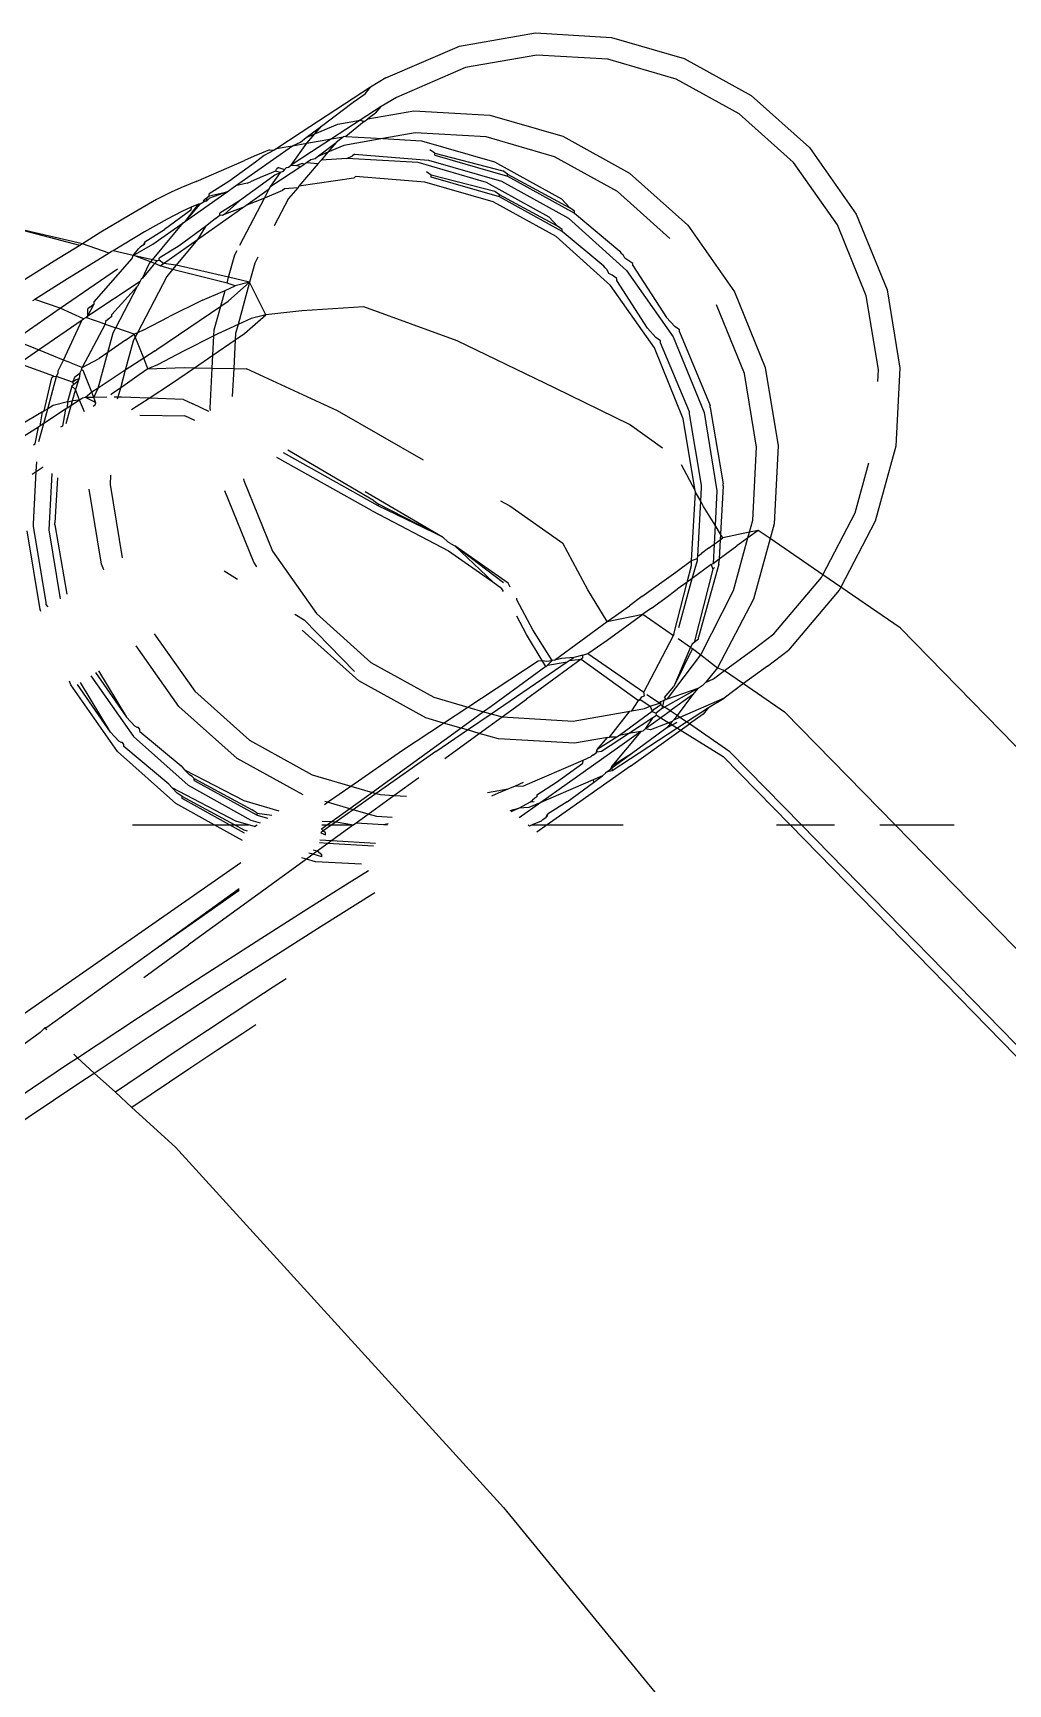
# Model space of a CAD drawing. Header units: millimetres. Extents: x -41292 to 298682, y -22072 to 33155.
# Drawn here: x 30768.71 to 30788.24, y 5993.65 to 6026.72 of the extents above; entities that cross this region are included whole.
import ezdxf

# ---------------------------------------------------------------- set-up
doc = ezdxf.new("R2010")
doc.units = ezdxf.units.MM

# ---------------------------------------------------------------- blocks, each defined once
blk = doc.blocks.new('AHSISHEUD')
for p, q in [((31404.626, 23674.536), (31406.15, 23674.803)), ((31406.15, 23674.803), (31407.67, 23674.716)), ((31407.67, 23674.716), (31409.128, 23674.294)), ((31403.154, 23673.902), (31404.626, 23674.536)), ((31406.174, 23674.358), (31404.745, 23674.109)), ((31407.599, 23674.277), (31406.174, 23674.358)), ((31408.966, 23673.881), (31407.599, 23674.277)), ((31409.128, 23674.294), (31410.469, 23673.553)), ((31403.154, 23673.902), (31402.844, 23673.719)), ((31404.745, 23674.109), (31403.366, 23673.514)), ((31410.224, 23673.186), (31408.966, 23673.881)), ((31402.844, 23673.719), (31401.453, 23672.81)), ((31402.5, 23673.415), (31402.734, 23673.582)), ((31402.734, 23673.582), (31402.844, 23673.719)), ((31410.469, 23673.553), (31411.635, 23672.508)), ((31401.862, 23672.939), (31402.5, 23673.415)), ((31403.056, 23673.331), (31402.64, 23673.059)), ((31402.79, 23673.085), (31403.713, 23673.246)), ((31402.946, 23673.194), (31403.056, 23673.331)), ((31403.366, 23673.514), (31403.056, 23673.331)), ((31403.713, 23673.246), (31405.233, 23673.159)), ((31401.559, 23672.708), (31401.862, 23672.939)), ((31401.728, 23672.781), (31402.19, 23672.98)), ((31401.728, 23672.781), (31401.862, 23672.939)), ((31402.64, 23673.059), (31402.062, 23672.681)), ((31402.19, 23672.98), (31402.64, 23673.059)), ((31402.715, 23673.029), (31402.348, 23672.731)), ((31402.64, 23673.059), (31402.715, 23673.029)), ((31402.715, 23673.029), (31402.79, 23673.085)), ((31402.946, 23673.194), (31402.79, 23673.085)), ((31405.233, 23673.159), (31406.692, 23672.737)), ((31411.317, 23672.206), (31410.224, 23673.186)), ((31401.453, 23672.81), (31400.966, 23672.49)), ((31401.258, 23672.155), (31401.572, 23672.596)), ((31401.279, 23672.543), (31401.442, 23672.619)), ((31401.279, 23672.543), (31401.572, 23672.596)), ((31401.442, 23672.619), (31401.559, 23672.708)), ((31401.559, 23672.708), (31401.728, 23672.781)), ((31401.572, 23672.596), (31401.728, 23672.781)), ((31401.572, 23672.596), (31402.062, 23672.681)), ((31402.062, 23672.681), (31401.665, 23672.422)), ((31401.775, 23672.322), (31402.154, 23672.611)), ((31402.154, 23672.611), (31401.987, 23672.414)), ((31402.062, 23672.681), (31402.305, 23672.724)), ((31402.305, 23672.724), (31402.154, 23672.611)), ((31402.348, 23672.731), (31402.305, 23672.724)), ((31403.092, 23672.689), (31402.309, 23672.552)), ((31402.348, 23672.731), (31403.092, 23672.689)), ((31403.738, 23672.802), (31403.092, 23672.689)), ((31403.092, 23672.689), (31403.868, 23672.645)), ((31405.162, 23672.72), (31403.738, 23672.802)), ((31403.868, 23672.645), (31405.326, 23672.223)), ((31406.53, 23672.325), (31405.162, 23672.72)), ((31406.692, 23672.737), (31408.033, 23671.995)), ((31399.353, 23671.831), (31400.32, 23672.25)), ((31400.14, 23671.739), (31401.279, 23672.543)), ((31400.513, 23672.336), (31400.32, 23672.25)), ((31400.661, 23672.395), (31400.513, 23672.336)), ((31400.718, 23672.346), (31400.54, 23672.217)), ((31400.824, 23672.465), (31400.661, 23672.395)), ((31400.913, 23672.455), (31400.718, 23672.346)), ((31400.824, 23672.465), (31400.913, 23672.455)), ((31400.966, 23672.49), (31400.913, 23672.455)), ((31400.966, 23672.49), (31401.111, 23672.515)), ((31401.111, 23672.515), (31401.279, 23672.543)), ((31401.665, 23672.422), (31401.258, 23672.155)), ((31401.565, 23672.208), (31401.649, 23672.268)), ((31401.649, 23672.268), (31401.734, 23672.291)), ((31401.734, 23672.291), (31401.775, 23672.322)), ((31401.987, 23672.414), (31401.775, 23672.322)), ((31401.795, 23672.186), (31401.857, 23672.259)), ((31401.987, 23672.414), (31401.857, 23672.259)), ((31402.372, 23672.287), (31401.857, 23672.259)), ((31402.309, 23672.552), (31401.987, 23672.414)), ((31402.372, 23672.287), (31402.486, 23672.342)), ((31403.797, 23672.206), (31402.372, 23672.287)), ((31402.523, 23672.375), (31402.486, 23672.342)), ((31402.523, 23672.375), (31404.006, 23672.256)), ((31404.006, 23672.256), (31405.465, 23671.833)), ((31404.13, 23672.396), (31404.034, 23672.464)), ((31404.13, 23672.355), (31404.13, 23672.396)), ((31404.13, 23672.396), (31405.492, 23672.041)), ((31404.13, 23672.355), (31405.589, 23671.933)), ((31407.787, 23671.629), (31406.53, 23672.325)), ((31411.635, 23672.508), (31412.571, 23671.176)), ((31400.54, 23672.217), (31400.01, 23671.83)), ((31400.633, 23671.909), (31400.44, 23671.822)), ((31400.781, 23671.967), (31400.633, 23671.909)), ((31400.929, 23671.958), (31400.752, 23671.829)), ((31400.944, 23672.037), (31400.781, 23671.967)), ((31400.847, 23671.738), (31401.449, 23672.126)), ((31400.847, 23671.738), (31401.044, 23672.007)), ((31401.044, 23672.007), (31400.929, 23671.958)), ((31400.944, 23672.037), (31400.962, 23672.076)), ((31401.044, 23672.007), (31400.944, 23672.037)), ((31400.999, 23672.109), (31400.962, 23672.076)), ((31400.999, 23672.109), (31401.125, 23672.067)), ((31401.092, 23672.028), (31401.044, 23672.007)), ((31401.125, 23672.067), (31401.092, 23672.028)), ((31401.163, 23672.111), (31401.125, 23672.067)), ((31401.163, 23672.111), (31401.203, 23672.118)), ((31401.203, 23672.118), (31401.258, 23672.155)), ((31401.258, 23672.155), (31401.37, 23672.148)), ((31401.473, 23672.192), (31401.37, 23672.148)), ((31401.37, 23672.148), (31401.449, 23672.126)), ((31401.795, 23672.186), (31401.412, 23671.732)), ((31402.511, 23671.897), (31401.412, 23671.732)), ((31401.449, 23672.126), (31401.491, 23672.155)), ((31401.516, 23672.173), (31401.473, 23672.192)), ((31401.491, 23672.155), (31401.516, 23672.173)), ((31401.516, 23672.173), (31401.565, 23672.208)), ((31401.565, 23672.208), (31401.795, 23672.186)), ((31402.547, 23671.93), (31402.511, 23671.897)), ((31403.935, 23671.817), (31402.547, 23671.93)), ((31405.165, 23671.809), (31403.797, 23672.206)), ((31404.06, 23671.957), (31403.963, 23672.024)), ((31404.06, 23671.916), (31404.06, 23671.957)), ((31405.331, 23671.628), (31404.06, 23671.957)), ((31405.427, 23671.521), (31404.06, 23671.916)), ((31405.326, 23672.223), (31406.667, 23671.481)), ((31405.589, 23671.973), (31405.492, 23672.041)), ((31405.589, 23671.933), (31405.589, 23671.973)), ((31405.589, 23671.973), (31406.833, 23671.299)), ((31405.589, 23671.933), (31406.93, 23671.191)), ((31408.033, 23671.995), (31409.198, 23670.951)), ((31412.194, 23670.958), (31411.317, 23672.206)), ((31398.851, 23671.616), (31398.56, 23671.465)), ((31399.043, 23671.702), (31398.851, 23671.616)), ((31399.353, 23671.831), (31399.043, 23671.702)), ((31399.141, 23671.033), (31399.973, 23671.621)), ((31400.01, 23671.83), (31399.615, 23671.582)), ((31399.615, 23671.542), (31399.973, 23671.621)), ((31399.615, 23671.542), (31399.615, 23671.582)), ((31399.973, 23671.621), (31399.621, 23671.492)), ((31399.973, 23671.621), (31400.14, 23671.739)), ((31400.376, 23671.792), (31400.14, 23671.739)), ((31400.752, 23671.829), (31400.221, 23671.442)), ((31400.35, 23671.35), (31400.817, 23671.679)), ((31400.376, 23671.792), (31400.44, 23671.822)), ((31400.719, 23671.492), (31400.817, 23671.679)), ((31401.082, 23671.648), (31400.719, 23671.492)), ((31400.817, 23671.679), (31400.847, 23671.738)), ((31401.119, 23671.681), (31401.082, 23671.648)), ((31401.386, 23671.701), (31401.119, 23671.681)), ((31401.386, 23671.701), (31401.203, 23671.485)), ((31401.412, 23671.732), (31401.386, 23671.701)), ((31405.303, 23671.421), (31403.935, 23671.817)), ((31406.421, 23671.114), (31405.165, 23671.809)), ((31405.427, 23671.561), (31405.331, 23671.628)), ((31405.465, 23671.833), (31406.806, 23671.092)), ((31408.837, 23670.688), (31407.787, 23671.629)), ((31398.56, 23671.465), (31398.111, 23671.21)), ((31399.247, 23671.254), (31398.718, 23670.867)), ((31399.254, 23671.314), (31399.063, 23671.228)), ((31399.141, 23671.033), (31399.435, 23671.377)), ((31399.141, 23671.033), (31399.402, 23671.373)), ((31399.254, 23671.314), (31399.247, 23671.254)), ((31399.402, 23671.373), (31399.254, 23671.314)), ((31399.379, 23670.664), (31400.288, 23671.306)), ((31399.435, 23671.377), (31399.402, 23671.373)), ((31399.497, 23671.415), (31399.435, 23671.377)), ((31399.527, 23671.474), (31399.491, 23671.442)), ((31399.491, 23671.442), (31399.565, 23671.442)), ((31399.565, 23671.442), (31399.497, 23671.415)), ((31399.527, 23671.474), (31399.573, 23671.508)), ((31399.565, 23671.442), (31399.573, 23671.508)), ((31399.621, 23671.492), (31399.565, 23671.442)), ((31399.573, 23671.508), (31399.615, 23671.542)), ((31400.221, 23671.442), (31399.827, 23671.193)), ((31400.221, 23671.442), (31399.913, 23671.165)), ((31400.288, 23671.306), (31399.913, 23671.165)), ((31400.228, 23670.551), (31400.719, 23671.492)), ((31400.288, 23671.306), (31400.35, 23671.35)), ((31400.719, 23671.492), (31400.35, 23671.35)), ((31401.203, 23671.485), (31400.918, 23670.939)), ((31406.56, 23670.726), (31405.303, 23671.421)), ((31405.427, 23671.521), (31405.427, 23671.561)), ((31406.588, 23670.933), (31405.427, 23671.561)), ((31406.684, 23670.825), (31405.427, 23671.521)), ((31406.833, 23671.299), (31406.667, 23671.481)), ((31406.93, 23671.232), (31406.833, 23671.299)), ((31397.08, 23670.583), (31395.555, 23670.934)), ((31397.025, 23670.549), (31395.555, 23670.934)), ((31398.111, 23671.21), (31397.447, 23670.811)), ((31398.771, 23671.076), (31398.322, 23670.821)), ((31398.477, 23670.261), (31399.091, 23670.998)), ((31398.487, 23670.572), (31399.091, 23670.998)), ((31399.063, 23671.228), (31398.771, 23671.076)), ((31399.54, 23670.926), (31399.01, 23670.539)), ((31399.091, 23670.998), (31399.141, 23671.033)), ((31399.54, 23670.926), (31399.379, 23670.664)), ((31399.703, 23671.053), (31399.54, 23670.926)), ((31399.739, 23671.086), (31399.703, 23671.053)), ((31399.739, 23671.086), (31399.802, 23671.133)), ((31399.802, 23671.133), (31399.827, 23671.153)), ((31399.827, 23671.153), (31399.827, 23671.193)), ((31399.882, 23671.148), (31399.827, 23671.153)), ((31399.913, 23671.165), (31399.882, 23671.148)), ((31406.588, 23670.933), (31406.421, 23671.114)), ((31406.684, 23670.866), (31406.588, 23670.933)), ((31406.806, 23671.092), (31407.972, 23670.048)), ((31406.93, 23671.191), (31406.93, 23671.232)), ((31406.93, 23671.191), (31407.834, 23670.436)), ((31409.198, 23670.951), (31410.134, 23669.619)), ((31412.771, 23669.537), (31412.194, 23670.958)), ((31412.571, 23671.176), (31413.187, 23669.66)), ((31397.08, 23670.583), (31397.025, 23670.549)), ((31397.447, 23670.811), (31397.08, 23670.583)), ((31397.614, 23670.395), (31397.08, 23670.583)), ((31398.322, 23670.821), (31397.691, 23670.442)), ((31398.095, 23670.349), (31398.487, 23670.572)), ((31398.323, 23670.619), (31398.298, 23670.558)), ((31398.298, 23670.558), (31398.323, 23670.578)), ((31398.323, 23670.619), (31398.718, 23670.867)), ((31398.323, 23670.578), (31398.323, 23670.619)), ((31398.699, 23670.184), (31399.379, 23670.664)), ((31399.379, 23670.664), (31398.952, 23670.151)), ((31407.653, 23669.746), (31406.56, 23670.726)), ((31406.684, 23670.825), (31406.684, 23670.866)), ((31407.515, 23670.135), (31406.684, 23670.825)), ((31397.025, 23670.549), (31396.512, 23670.231)), ((31397.614, 23670.395), (31396.725, 23669.844)), ((31397.309, 23669.417), (31398.072, 23670.285)), ((31397.659, 23670.423), (31397.614, 23670.395)), ((31397.691, 23670.442), (31397.659, 23670.423)), ((31398.095, 23670.349), (31397.691, 23670.442)), ((31398.072, 23670.285), (31398.095, 23670.349)), ((31398.095, 23670.349), (31398.198, 23670.479)), ((31398.124, 23670.342), (31398.095, 23670.349)), ((31398.477, 23670.261), (31398.124, 23670.342)), ((31398.527, 23670.184), (31398.124, 23670.342)), ((31398.235, 23670.512), (31398.198, 23670.479)), ((31398.298, 23670.558), (31398.235, 23670.512)), ((31398.411, 23670.181), (31398.477, 23670.261)), ((31398.572, 23670.239), (31398.477, 23670.261)), ((31398.572, 23670.239), (31398.615, 23670.25)), ((31399.01, 23670.539), (31398.615, 23670.29)), ((31398.615, 23670.25), (31398.615, 23670.29)), ((31398.699, 23670.184), (31398.615, 23670.25)), ((31400.004, 23669.909), (31400.127, 23670.357)), ((31400.127, 23670.357), (31400.174, 23670.449)), ((31400.59, 23670.31), (31400.527, 23670.19)), ((31407.834, 23670.436), (31407.859, 23670.4)), ((31407.859, 23670.4), (31407.902, 23670.361)), ((31407.936, 23670.29), (31407.902, 23670.361)), ((31408, 23670.255), (31407.936, 23670.29)), ((31408.096, 23670.187), (31408, 23670.255)), ((31396.512, 23670.231), (31395.865, 23669.827)), ((31396.627, 23669.288), (31397.776, 23670.081)), ((31398.767, 23669.928), (31398.179, 23668.8)), ((31398.281, 23669.895), (31398.411, 23670.181)), ((31398.491, 23670.151), (31398.281, 23669.895)), ((31398.527, 23670.184), (31398.491, 23670.151)), ((31398.527, 23670.184), (31398.572, 23670.239)), ((31398.635, 23670.14), (31398.527, 23670.184)), ((31398.635, 23670.14), (31398.699, 23670.184)), ((31398.88, 23670.064), (31398.635, 23670.14)), ((31398.952, 23670.151), (31398.699, 23670.184)), ((31398.88, 23670.064), (31398.767, 23669.928)), ((31398.952, 23670.151), (31398.88, 23670.064)), ((31399.973, 23669.794), (31398.88, 23670.064)), ((31400.004, 23669.909), (31398.952, 23670.151)), ((31400.527, 23670.19), (31400.419, 23669.813)), ((31407.541, 23670.098), (31407.515, 23670.135)), ((31407.585, 23670.059), (31407.541, 23670.098)), ((31407.618, 23669.989), (31407.585, 23670.059)), ((31407.681, 23669.954), (31407.618, 23669.989)), ((31407.778, 23669.886), (31407.681, 23669.954)), ((31407.972, 23670.048), (31408.907, 23668.716)), ((31408.096, 23670.147), (31408.096, 23670.187)), ((31408.096, 23670.147), (31408.768, 23669.105)), ((31396.725, 23669.844), (31396.12, 23669.465)), ((31397.183, 23669.137), (31398.231, 23669.835)), ((31398.176, 23669.729), (31397.665, 23669.164)), ((31397.743, 23668.899), (31398.176, 23669.729)), ((31398.231, 23669.835), (31398.176, 23669.729)), ((31398.252, 23669.875), (31398.231, 23669.835)), ((31398.281, 23669.895), (31398.252, 23669.875)), ((31399.482, 23669.454), (31399.933, 23669.648)), ((31399.846, 23669.33), (31399.933, 23669.648)), ((31399.933, 23669.648), (31400.137, 23669.736)), ((31399.973, 23669.794), (31400.004, 23669.909)), ((31400.137, 23669.736), (31399.973, 23669.794)), ((31400.419, 23669.813), (31399.996, 23669.431)), ((31400.419, 23669.813), (31400.004, 23669.909)), ((31400.419, 23669.813), (31400.137, 23669.736)), ((31400.419, 23669.813), (31400.192, 23668.963)), ((31400.749, 23669.155), (31400.419, 23669.813)), ((31408.529, 23668.498), (31407.653, 23669.746)), ((31407.778, 23669.845), (31407.778, 23669.886)), ((31408.391, 23668.888), (31407.778, 23669.845)), ((31410.134, 23669.619), (31410.75, 23668.104)), ((31413.187, 23669.66), (31413.445, 23668.091)), ((31395.706, 23668.651), (31396.627, 23669.288)), ((31396.12, 23669.465), (31396.079, 23669.439)), ((31396.627, 23669.288), (31396.12, 23669.465)), ((31397.1, 23669.079), (31396.627, 23669.288)), ((31397.183, 23669.137), (31397.309, 23669.377)), ((31397.183, 23669.137), (31397.184, 23669.278)), ((31397.221, 23669.311), (31397.184, 23669.278)), ((31397.221, 23669.311), (31397.309, 23669.377)), ((31397.309, 23669.377), (31397.309, 23669.417)), ((31398.565, 23668.466), (31399.846, 23669.33)), ((31399.482, 23669.454), (31398.808, 23669.118)), ((31399.717, 23668.854), (31399.846, 23669.33)), ((31399.846, 23669.33), (31399.996, 23669.431)), ((31402.709, 23669.319), (31401.472, 23669.24)), ((31404.582, 23668.639), (31402.709, 23669.319)), ((31410.334, 23667.981), (31409.774, 23669.359)), ((31413.013, 23668.066), (31412.771, 23669.537)), ((31396.195, 23668.454), (31397.07, 23669.059)), ((31396.7, 23668.25), (31397.07, 23669.059)), ((31397.532, 23668.972), (31397.068, 23668.102)), ((31397.07, 23669.059), (31397.1, 23669.079)), ((31397.1, 23669.079), (31397.147, 23669.107)), ((31397.147, 23669.107), (31397.183, 23669.137)), ((31397.532, 23668.972), (31397.147, 23669.107)), ((31397.54, 23669.025), (31397.532, 23668.972)), ((31397.532, 23668.972), (31397.743, 23668.899)), ((31397.577, 23669.058), (31397.54, 23669.025)), ((31397.665, 23669.124), (31397.577, 23669.058)), ((31397.665, 23669.124), (31397.665, 23669.164)), ((31398.293, 23668.853), (31398.808, 23669.118)), ((31400.192, 23668.963), (31399.788, 23668.776)), ((31400.192, 23668.963), (31400.143, 23668.781)), ((31400.454, 23669.085), (31400.192, 23668.963)), ((31400.319, 23668.783), (31400.749, 23669.155)), ((31400.749, 23669.155), (31400.454, 23669.085)), ((31401.472, 23669.24), (31400.749, 23669.155)), ((31408.935, 23668.924), (31408.768, 23669.105)), ((31409.031, 23668.856), (31408.935, 23668.924)), ((31396.195, 23668.454), (31395.706, 23668.651)), ((31397.582, 23668.403), (31397.691, 23668.8)), ((31397.936, 23668.649), (31397.582, 23668.403)), ((31397.691, 23668.8), (31397.743, 23668.899)), ((31398.113, 23668.77), (31397.743, 23668.899)), ((31398.092, 23668.633), (31397.932, 23668.047)), ((31397.936, 23668.649), (31398.113, 23668.77)), ((31398.135, 23668.715), (31398.092, 23668.633)), ((31398.179, 23668.8), (31398.113, 23668.77)), ((31398.135, 23668.715), (31398.113, 23668.77)), ((31398.179, 23668.8), (31398.135, 23668.715)), ((31398.304, 23668.29), (31398.135, 23668.715)), ((31398.293, 23668.853), (31398.179, 23668.8)), ((31399.71, 23668.737), (31399.101, 23668.431)), ((31399.69, 23668.351), (31399.71, 23668.737)), ((31399.69, 23668.351), (31400.136, 23668.658)), ((31399.71, 23668.737), (31399.717, 23668.854)), ((31399.788, 23668.776), (31399.71, 23668.737)), ((31400.136, 23668.658), (31400.105, 23668.081)), ((31400.136, 23668.658), (31400.319, 23668.783)), ((31400.143, 23668.781), (31400.136, 23668.658)), ((31406.539, 23667.69), (31404.582, 23668.639)), ((31408.558, 23668.705), (31408.391, 23668.888)), ((31408.654, 23668.638), (31408.558, 23668.705)), ((31408.654, 23668.598), (31408.654, 23668.638)), ((31409.232, 23667.217), (31408.654, 23668.598)), ((31408.907, 23668.716), (31409.523, 23667.2)), ((31409.031, 23668.815), (31409.031, 23668.856)), ((31409.031, 23668.815), (31409.647, 23667.34)), ((31395.803, 23668.183), (31396.195, 23668.454)), ((31396.7, 23668.25), (31396.195, 23668.454)), ((31397.068, 23668.102), (31397.408, 23668.282)), ((31397.388, 23667.691), (31397.582, 23668.403)), ((31397.582, 23668.403), (31397.408, 23668.282)), ((31398.304, 23668.29), (31397.932, 23668.047)), ((31398.529, 23668.437), (31398.304, 23668.29)), ((31398.388, 23668.078), (31398.304, 23668.29)), ((31398.529, 23668.437), (31398.565, 23668.466)), ((31399.101, 23668.431), (31398.577, 23668.159)), ((31399.32, 23668.097), (31399.69, 23668.351)), ((31399.676, 23668.09), (31399.69, 23668.351)), ((31409.107, 23667.077), (31408.529, 23668.498)), ((31396.501, 23667.929), (31395.803, 23668.183)), ((31396.501, 23667.929), (31396.464, 23667.897)), ((31396.501, 23667.929), (31396.557, 23667.921)), ((31396.557, 23667.921), (31396.588, 23667.996)), ((31396.588, 23667.996), (31396.589, 23668.037)), ((31396.589, 23668.037), (31396.7, 23668.25)), ((31396.842, 23668.198), (31396.7, 23668.25)), ((31396.842, 23668.198), (31397.041, 23668.113)), ((31396.924, 23667.919), (31397.021, 23667.991)), ((31397.021, 23667.991), (31397.016, 23667.921)), ((31397.021, 23667.991), (31397.056, 23668.059)), ((31397.041, 23668.113), (31397.068, 23668.102)), ((31397.056, 23668.059), (31397.068, 23668.102)), ((31397.091, 23668.044), (31397.056, 23668.059)), ((31397.261, 23667.608), (31397.091, 23668.044)), ((31397.932, 23668.047), (31397.388, 23667.691)), ((31397.932, 23668.047), (31397.835, 23667.692)), ((31398.212, 23667.956), (31397.835, 23667.692)), ((31398.388, 23668.078), (31398.212, 23667.956)), ((31398.577, 23668.159), (31398.388, 23668.078)), ((31398.388, 23668.078), (31399.115, 23668.102)), ((31398.861, 23667.782), (31399.32, 23668.097)), ((31399.115, 23668.102), (31399.32, 23668.097)), ((31399.32, 23668.097), (31399.676, 23668.09)), ((31399.633, 23667.288), (31399.676, 23668.09)), ((31399.676, 23668.09), (31400.105, 23668.081)), ((31400.105, 23668.081), (31400.075, 23667.522)), ((31400.105, 23668.081), (31400.358, 23668.075)), ((31402.182, 23667.234), (31400.358, 23668.075)), ((31410.576, 23666.509), (31410.334, 23667.981)), ((31410.75, 23668.104), (31411.008, 23666.534)), ((31413, 23667.82), (31413.013, 23668.066)), ((31413.445, 23668.091), (31413.361, 23666.526)), ((31396.311, 23667.234), (31396.464, 23667.897)), ((31396.381, 23667.275), (31396.557, 23667.921)), ((31396.875, 23667.81), (31396.557, 23667.921)), ((31396.865, 23667.73), (31396.778, 23667.412)), ((31396.901, 23667.763), (31396.865, 23667.73)), ((31396.934, 23667.665), (31396.865, 23667.73)), ((31396.934, 23667.665), (31396.871, 23667.436)), ((31396.924, 23667.919), (31396.875, 23667.81)), ((31396.95, 23667.856), (31396.875, 23667.81)), ((31396.875, 23667.81), (31396.901, 23667.763)), ((31396.989, 23667.829), (31396.901, 23667.763)), ((31396.989, 23667.829), (31396.934, 23667.665)), ((31397.02, 23667.451), (31396.934, 23667.665)), ((31396.989, 23667.87), (31396.95, 23667.856)), ((31397.008, 23667.892), (31396.989, 23667.829)), ((31397.008, 23667.892), (31396.989, 23667.87)), ((31396.989, 23667.829), (31396.989, 23667.87)), ((31397.016, 23667.921), (31397.008, 23667.892)), ((31397.261, 23667.608), (31397.14, 23667.503)), ((31397.388, 23667.691), (31397.261, 23667.608)), ((31397.301, 23667.505), (31397.261, 23667.608)), ((31397.301, 23667.505), (31397.388, 23667.691)), ((31397.835, 23667.692), (31397.684, 23667.587)), ((31397.835, 23667.692), (31397.786, 23667.511)), ((31398.409, 23667.489), (31398.861, 23667.782)), ((31408.029, 23666.959), (31406.539, 23667.69)), ((31396.3, 23666.98), (31396.381, 23667.275)), ((31396.738, 23667.266), (31396.3, 23666.98)), ((31396.381, 23667.275), (31396.311, 23667.234)), ((31396.49, 23667.34), (31396.381, 23667.275)), ((31396.778, 23667.412), (31396.49, 23667.34)), ((31396.738, 23667.266), (31396.674, 23666.929)), ((31396.772, 23667.288), (31396.738, 23667.266)), ((31396.844, 23667.335), (31396.746, 23666.976)), ((31396.778, 23667.412), (31396.772, 23667.288)), ((31396.844, 23667.335), (31396.772, 23667.288)), ((31396.778, 23667.412), (31396.871, 23667.436)), ((31397.02, 23667.451), (31396.844, 23667.335)), ((31396.871, 23667.436), (31396.844, 23667.335)), ((31397.02, 23667.451), (31396.871, 23667.436)), ((31397.076, 23667.487), (31397.02, 23667.451)), ((31397.115, 23667.217), (31397.02, 23667.451)), ((31397.14, 23667.503), (31397.076, 23667.487)), ((31397.301, 23667.505), (31397.14, 23667.503)), ((31397.312, 23667.413), (31397.14, 23667.503)), ((31397.289, 23667.33), (31397.332, 23667.357)), ((31397.564, 23667.508), (31397.301, 23667.505)), ((31397.322, 23667.451), (31397.301, 23667.505)), ((31397.312, 23667.413), (31397.322, 23667.451)), ((31397.344, 23667.396), (31397.312, 23667.413)), ((31397.344, 23667.396), (31397.322, 23667.451)), ((31397.332, 23667.357), (31397.344, 23667.396)), ((31397.684, 23667.587), (31397.645, 23667.557)), ((31397.786, 23667.511), (31397.712, 23667.51)), ((31397.786, 23667.511), (31397.773, 23667.466)), ((31397.86, 23667.512), (31397.786, 23667.511)), ((31398.409, 23667.489), (31397.86, 23667.512)), ((31398.061, 23667.263), (31398.409, 23667.489)), ((31399.098, 23667.46), (31398.409, 23667.489)), ((31399.098, 23667.46), (31399.285, 23667.377)), ((31399.605, 23667.22), (31399.285, 23667.377)), ((31399.64, 23667.243), (31399.633, 23667.288)), ((31409.647, 23667.3), (31409.647, 23667.34)), ((31409.647, 23667.3), (31409.905, 23665.77)), ((31396.278, 23667.215), (31392.977, 23665.273)), ((31396.203, 23666.623), (31396.3, 23666.98)), ((31396.229, 23666.933), (31396.278, 23667.215)), ((31396.3, 23666.98), (31396.229, 23666.933)), ((31396.278, 23667.215), (31396.311, 23667.234)), ((31398.227, 23667.146), (31399.128, 23667.133)), ((31399.329, 23667.043), (31399.128, 23667.133)), ((31403.906, 23666.246), (31402.182, 23667.234)), ((31408.688, 23666.484), (31408.029, 23666.959)), ((31409.344, 23665.638), (31409.107, 23667.077)), ((31409.232, 23667.177), (31409.232, 23667.217)), ((31409.474, 23665.745), (31409.232, 23667.177)), ((31409.523, 23667.2), (31409.781, 23665.631)), ((31396.195, 23666.911), (31395.839, 23666.678)), ((31396.132, 23666.576), (31396.195, 23666.911)), ((31396.229, 23666.933), (31396.195, 23666.911)), ((31396.674, 23666.929), (31396.64, 23666.908)), ((31396.098, 23666.554), (31396.132, 23666.576)), ((31402.876, 23665.23), (31400.968, 23666.303)), ((31403, 23665.329), (31401.105, 23666.391)), ((31402.903, 23665.437), (31401.189, 23666.445)), ((31410.497, 23665.042), (31410.576, 23666.509)), ((31411.008, 23666.534), (31410.924, 23664.969)), ((31413.361, 23666.526), (31412.951, 23665.023)), ((31396.069, 23665.969), (31396.151, 23666.022)), ((31396.094, 23664.969), (31396.151, 23666.022)), ((31396.151, 23666.022), (31396.161, 23666.211)), ((31396.151, 23666.022), (31396.29, 23666.113)), ((31396.462, 23665.98), (31396.401, 23664.854)), ((31397.639, 23665.946), (31397.628, 23665.757)), ((31409.344, 23665.638), (31409.074, 23666.152)), ((31412.55, 23665.19), (31412.824, 23666.194)), ((31396.575, 23665.894), (31396.526, 23664.994)), ((31397.455, 23664.163), (31397.208, 23665.666)), ((31397.628, 23665.757), (31397.869, 23664.292)), ((31400.507, 23664.203), (31399.926, 23665.633)), ((31400.301, 23665.874), (31400.306, 23665.842)), ((31400.306, 23665.842), (31400.884, 23664.421)), ((31402.737, 23665.619), (31404.283, 23664.708)), ((31409.349, 23665.606), (31409.344, 23665.638)), ((31409.456, 23665.424), (31409.474, 23665.705)), ((31409.474, 23665.705), (31409.474, 23665.745)), ((31409.781, 23665.631), (31409.744, 23664.942)), ((31409.905, 23665.73), (31409.852, 23664.767)), ((31409.905, 23665.73), (31409.905, 23665.77)), ((31402.903, 23665.437), (31403, 23665.369)), ((31403, 23665.369), (31403, 23665.329)), ((31403, 23665.369), (31404.283, 23664.708)), ((31404.283, 23664.708), (31403, 23665.329)), ((31405.446, 23665.43), (31405.637, 23665.33)), ((31405.637, 23665.33), (31406.698, 23664.582)), ((31409.275, 23664.234), (31409.349, 23665.606)), ((31409.456, 23665.424), (31409.349, 23665.606)), ((31409.397, 23664.323), (31409.456, 23665.424)), ((31409.512, 23665.319), (31409.456, 23665.424)), ((31409.744, 23664.942), (31409.512, 23665.319)), ((31396.094, 23664.928), (31396.094, 23664.969)), ((31396.526, 23664.953), (31396.526, 23664.994)), ((31396.526, 23664.953), (31396.762, 23663.56)), ((31402.876, 23665.23), (31404.409, 23664.433)), ((31410.432, 23664.803), (31410.497, 23665.042)), ((31410.924, 23664.969), (31410.844, 23664.678)), ((31411.903, 23663.95), (31412.55, 23665.19)), ((31412.951, 23665.023), (31412.262, 23663.703)), ((31396.228, 23663.259), (31395.97, 23664.829)), ((31396.353, 23663.399), (31396.094, 23664.928)), ((31396.401, 23664.854), (31396.629, 23663.472)), ((31404.283, 23664.708), (31404.4, 23664.604)), ((31409.744, 23664.942), (31409.724, 23664.561)), ((31409.724, 23664.561), (31409.845, 23664.649)), ((31409.852, 23664.767), (31409.744, 23664.942)), ((31409.845, 23664.649), (31409.825, 23664.268)), ((31409.852, 23664.767), (31409.845, 23664.649)), ((31409.845, 23664.649), (31409.899, 23664.689)), ((31409.899, 23664.689), (31409.852, 23664.767)), ((31410.432, 23664.803), (31409.899, 23664.689)), ((31410.113, 23663.633), (31410.401, 23664.689)), ((31410.322, 23664.632), (31410.182, 23664.528)), ((31410.401, 23664.689), (31410.322, 23664.632)), ((31410.608, 23664.84), (31410.401, 23664.689)), ((31410.401, 23664.689), (31410.432, 23664.803)), ((31410.608, 23664.84), (31410.432, 23664.803)), ((31410.844, 23664.678), (31410.514, 23663.466)), ((31410.844, 23664.678), (31410.608, 23664.84)), ((31411.903, 23663.95), (31410.844, 23664.678)), ((31400.884, 23664.421), (31401.76, 23663.174)), ((31404.448, 23664.579), (31404.4, 23664.604)), ((31404.409, 23664.433), (31405.294, 23663.812)), ((31404.448, 23664.579), (31404.536, 23664.533)), ((31405.599, 23663.784), (31404.536, 23664.533)), ((31405.505, 23663.79), (31404.536, 23664.533)), ((31404.536, 23664.533), (31405.294, 23663.812)), ((31407.198, 23663.648), (31406.698, 23664.582)), ((31409.395, 23664.278), (31409.397, 23664.323)), ((31409.397, 23664.323), (31409.473, 23664.378)), ((31409.612, 23664.482), (31409.473, 23664.378)), ((31409.612, 23664.482), (31409.724, 23664.561)), ((31409.724, 23664.561), (31409.703, 23664.18)), ((31409.825, 23664.268), (31410.182, 23664.528)), ((31397.502, 23664.049), (31397.455, 23664.163)), ((31399.912, 23664.028), (31400.184, 23663.862)), ((31400.57, 23664.113), (31400.507, 23664.203)), ((31408.276, 23663.513), (31408.956, 23664.006)), ((31408.956, 23664.006), (31409.275, 23664.234)), ((31409.184, 23663.802), (31409.27, 23664.138)), ((31409.27, 23664.138), (31409.275, 23664.234)), ((31409.275, 23664.234), (31409.395, 23664.278)), ((31409.285, 23663.876), (31409.395, 23664.238)), ((31409.666, 23664.155), (31409.285, 23663.876)), ((31409.697, 23664.065), (31409.323, 23662.596)), ((31409.395, 23664.238), (31409.395, 23664.278)), ((31409.821, 23664.164), (31409.412, 23662.703)), ((31409.666, 23664.155), (31409.703, 23664.18)), ((31409.666, 23664.155), (31409.697, 23664.065)), ((31409.734, 23664.098), (31409.697, 23664.065)), ((31409.703, 23664.18), (31409.825, 23664.268)), ((31409.825, 23664.268), (31409.821, 23664.206)), ((31409.821, 23664.164), (31409.821, 23664.206)), ((31405.294, 23663.812), (31405.469, 23663.686)), ((31405.506, 23663.616), (31405.469, 23663.686)), ((31405.643, 23663.702), (31405.599, 23663.784)), ((31407.582, 23663.013), (31407.198, 23663.648)), ((31408.735, 23663.476), (31408.987, 23663.662)), ((31408.921, 23662.761), (31409.184, 23663.802)), ((31409.184, 23663.802), (31408.987, 23663.662)), ((31409.018, 23662.896), (31409.285, 23663.876)), ((31409.285, 23663.876), (31409.184, 23663.802)), ((31409.46, 23662.346), (31410.113, 23663.633)), ((31410.923, 23662.769), (31411.874, 23663.895)), ((31412.23, 23663.642), (31411.216, 23662.441)), ((31411.874, 23663.895), (31411.903, 23663.95)), ((31412.262, 23663.703), (31411.903, 23663.95)), ((31412.262, 23663.703), (31412.23, 23663.642)), ((31413.447, 23662.888), (31412.262, 23663.703)), ((31396.353, 23663.359), (31396.353, 23663.399)), ((31396.388, 23663.312), (31396.353, 23663.359)), ((31405.777, 23663.451), (31405.777, 23663.481)), ((31406.097, 23662.85), (31405.777, 23663.451)), ((31407.757, 23663.137), (31408.027, 23663.327)), ((31408.276, 23663.513), (31408.027, 23663.327)), ((31408.468, 23663.285), (31408.735, 23663.476)), ((31410.514, 23663.466), (31409.794, 23662.085)), ((31396.245, 23663.218), (31396.228, 23663.259)), ((31401.33, 23663.164), (31401.515, 23663.051)), ((31401.515, 23663.051), (31402.521, 23662.016)), ((31401.76, 23663.174), (31402.853, 23662.194)), ((31405.969, 23662.752), (31405.771, 23663.121)), ((31406.527, 23662.243), (31407.582, 23663.013)), ((31407.582, 23663.013), (31408.294, 23663.16)), ((31407.582, 23663.013), (31407.757, 23663.137)), ((31407.584, 23662.642), (31408.294, 23663.16)), ((31408.468, 23663.285), (31408.294, 23663.16)), ((31408.294, 23663.16), (31408.909, 23662.737)), ((31398.515, 23662.771), (31399.325, 23661.617)), ((31402.608, 23661.827), (31401.477, 23662.84)), ((31406.282, 23662.233), (31405.969, 23662.752)), ((31406.479, 23662.234), (31406.097, 23662.85)), ((31407.198, 23662.377), (31407.584, 23662.642)), ((31408.316, 23661.599), (31408.909, 23662.737)), ((31408.921, 23662.761), (31408.909, 23662.737)), ((31409.003, 23662.673), (31409.254, 23662.5)), ((31409.411, 23662.662), (31409.323, 23662.596)), ((31409.411, 23662.662), (31409.412, 23662.703)), ((31410.503, 23662.448), (31410.923, 23662.769)), ((31417.302, 23658.942), (31413.447, 23662.888)), ((31399.006, 23661.316), (31398.153, 23662.531)), ((31407.099, 23662.344), (31406.914, 23662.295)), ((31407.099, 23662.344), (31407.198, 23662.377)), ((31407.099, 23662.289), (31407.099, 23662.344)), ((31407.198, 23662.377), (31408.316, 23661.599)), ((31408.788, 23661.468), (31409.46, 23662.346)), ((31409.254, 23662.5), (31408.916, 23661.712)), ((31409.292, 23662.474), (31408.916, 23661.712)), ((31409.287, 23662.563), (31409.254, 23662.5)), ((31409.254, 23662.5), (31409.292, 23662.474)), ((31409.323, 23662.596), (31409.287, 23662.563)), ((31409.292, 23662.474), (31409.46, 23662.346)), ((31409.46, 23662.346), (31409.794, 23662.085)), ((31409.935, 23662.032), (31410.503, 23662.448)), ((31410.795, 23662.12), (31411.216, 23662.441)), ((31397.336, 23661.991), (31397.96, 23661.101)), ((31397.396, 23662.03), (31397.96, 23661.101)), ((31402.853, 23662.194), (31404.111, 23661.499)), ((31404.795, 23661.301), (31406.203, 23662.225)), ((31405.257, 23661.167), (31406.782, 23662.205)), ((31406.352, 23662.117), (31405.257, 23661.316)), ((31407.065, 23662.264), (31405.965, 23661.461)), ((31406.203, 23662.225), (31406.282, 23662.233)), ((31406.282, 23662.233), (31406.378, 23662.22)), ((31406.352, 23662.117), (31406.282, 23662.233)), ((31406.352, 23662.117), (31406.387, 23662.141)), ((31406.378, 23662.22), (31406.479, 23662.234)), ((31406.387, 23662.141), (31406.479, 23662.234)), ((31406.387, 23662.141), (31406.782, 23662.205)), ((31406.527, 23662.243), (31406.479, 23662.234)), ((31406.667, 23662.271), (31406.527, 23662.243)), ((31406.914, 23662.295), (31406.667, 23662.271)), ((31406.782, 23662.205), (31406.819, 23662.231)), ((31406.819, 23662.231), (31406.914, 23662.295)), ((31406.819, 23662.231), (31407.065, 23662.264)), ((31407.099, 23662.289), (31407.065, 23662.264)), ((31407.065, 23662.264), (31408.211, 23661.435)), ((31409.794, 23662.085), (31409.549, 23661.796)), ((31409.712, 23661.866), (31409.935, 23662.032)), ((31409.794, 23662.085), (31409.935, 23662.032)), ((31409.935, 23662.032), (31410.316, 23661.771)), ((31410.795, 23662.12), (31410.316, 23661.771)), ((31396.844, 23661.744), (31396.814, 23661.817)), ((31397.779, 23660.412), (31396.844, 23661.744)), ((31397.641, 23660.801), (31396.974, 23661.751)), ((31397.641, 23660.801), (31397.034, 23661.791)), ((31397.244, 23661.93), (31398.098, 23660.714)), ((31403.949, 23661.086), (31402.608, 23661.827)), ((31408.691, 23661.281), (31409.402, 23661.683)), ((31408.73, 23661.496), (31408.916, 23661.712)), ((31408.788, 23661.468), (31409.402, 23661.683)), ((31409.402, 23661.683), (31409.292, 23661.546)), ((31409.402, 23661.683), (31409.505, 23661.744)), ((31409.505, 23661.744), (31409.549, 23661.796)), ((31409.549, 23661.796), (31409.712, 23661.866)), ((31410.316, 23661.771), (31409.923, 23661.478)), ((31410.316, 23661.771), (31411.137, 23661.206)), ((31400.172, 23660.271), (31399.006, 23661.316)), ((31399.325, 23661.617), (31400.418, 23660.637)), ((31404.111, 23661.499), (31404.795, 23661.301)), ((31405.257, 23661.316), (31405.11, 23661.209)), ((31405.479, 23661.103), (31405.965, 23661.461)), ((31408.075, 23661.226), (31408.211, 23661.435)), ((31408.248, 23661.467), (31408.211, 23661.435)), ((31408.211, 23661.435), (31408.259, 23661.444)), ((31408.248, 23661.467), (31408.276, 23661.505)), ((31408.259, 23661.444), (31408.441, 23661.318)), ((31408.276, 23661.505), (31408.33, 23661.528)), ((31408.33, 23661.528), (31408.316, 23661.599)), ((31408.332, 23661.271), (31408.441, 23661.318)), ((31408.628, 23661.377), (31408.378, 23661.549)), ((31408.441, 23661.318), (31408.628, 23661.377)), ((31408.441, 23661.318), (31408.487, 23661.213)), ((31408.527, 23661.259), (31408.657, 23661.356)), ((31408.628, 23661.377), (31408.658, 23661.412)), ((31408.657, 23661.356), (31408.628, 23661.377)), ((31408.657, 23661.356), (31408.658, 23661.412)), ((31408.691, 23661.322), (31408.657, 23661.356)), ((31408.658, 23661.412), (31408.761, 23661.456)), ((31408.72, 23661.438), (31408.691, 23661.322)), ((31408.691, 23661.281), (31408.691, 23661.322)), ((31408.777, 23661.274), (31408.691, 23661.322)), ((31408.761, 23661.456), (31408.72, 23661.438)), ((31408.73, 23661.496), (31408.761, 23661.456)), ((31408.761, 23661.456), (31408.788, 23661.468)), ((31409.292, 23661.546), (31408.846, 23661.227)), ((31409.292, 23661.546), (31408.987, 23661.13)), ((31409.923, 23661.478), (31409.038, 23661.095)), ((31409.614, 23661.295), (31409.923, 23661.478)), ((31398.126, 23660.922), (31397.96, 23661.101)), ((31403.485, 23660.44), (31404.309, 23660.981)), ((31404.309, 23660.981), (31403.949, 23661.086)), ((31404.309, 23660.981), (31404.795, 23661.301)), ((31404.657, 23660.881), (31404.309, 23660.981)), ((31405.11, 23661.209), (31404.657, 23660.881)), ((31404.784, 23660.844), (31405.257, 23661.167)), ((31404.795, 23661.301), (31405.11, 23661.209)), ((31405.023, 23660.775), (31405.479, 23661.103)), ((31405.11, 23661.209), (31405.257, 23661.167)), ((31405.257, 23661.167), (31405.479, 23661.103)), ((31405.479, 23661.103), (31406.903, 23661.022)), ((31406.903, 23661.022), (31408.035, 23661.219)), ((31407.631, 23660.7), (31408.035, 23661.219)), ((31408.309, 23661.084), (31407.831, 23660.735)), ((31408.011, 23660.774), (31408.496, 23661.09)), ((31408.035, 23661.219), (31408.075, 23661.226)), ((31408.075, 23661.226), (31408.332, 23661.271)), ((31408.222, 23660.386), (31409.17, 23661.005)), ((31408.487, 23661.213), (31408.309, 23661.084)), ((31408.342, 23660.868), (31408.846, 23661.227)), ((31408.496, 23661.09), (31408.342, 23660.868)), ((31408.887, 23661.012), (31408.452, 23660.843)), ((31408.487, 23661.213), (31408.527, 23661.259)), ((31408.487, 23661.213), (31408.567, 23661.182)), ((31408.496, 23661.09), (31408.572, 23661.14)), ((31408.604, 23661.215), (31408.567, 23661.182)), ((31408.572, 23661.14), (31408.567, 23661.182)), ((31408.572, 23661.14), (31409.909, 23660.31)), ((31408.691, 23661.281), (31408.604, 23661.215)), ((31408.846, 23661.227), (31408.777, 23661.274)), ((31408.887, 23661.012), (31408.779, 23660.884)), ((31408.987, 23661.13), (31408.846, 23661.227)), ((31408.912, 23661.041), (31408.887, 23661.012)), ((31408.987, 23661.13), (31408.912, 23661.041)), ((31409.038, 23661.095), (31408.912, 23661.041)), ((31408.975, 23660.994), (31408.945, 23660.972)), ((31409.038, 23661.095), (31408.987, 23661.13)), ((31409.17, 23661.005), (31409.038, 23661.095)), ((31409.17, 23661.005), (31409.614, 23661.295)), ((31409.23, 23660.963), (31409.17, 23661.005)), ((31409.503, 23661.158), (31409.23, 23660.963)), ((31409.614, 23661.295), (31409.503, 23661.158)), ((31413.35, 23658.942), (31411.137, 23661.206)), ((31397.807, 23660.62), (31397.641, 23660.801)), ((31398.098, 23660.714), (31399.191, 23659.734)), ((31398.169, 23660.891), (31398.126, 23660.922)), ((31398.197, 23660.89), (31398.169, 23660.891)), ((31398.222, 23660.853), (31398.197, 23660.89)), ((31398.222, 23660.813), (31398.222, 23660.853)), ((31398.222, 23660.813), (31399.053, 23660.123)), ((31404.657, 23660.881), (31402.881, 23659.593)), ((31404.152, 23660.414), (31404.784, 23660.844)), ((31404.33, 23660.272), (31405.023, 23660.775)), ((31404.784, 23660.844), (31404.657, 23660.881)), ((31405.023, 23660.775), (31404.784, 23660.844)), ((31405.407, 23660.664), (31405.023, 23660.775)), ((31406.928, 23660.577), (31405.407, 23660.664)), ((31407.59, 23660.693), (31406.928, 23660.577)), ((31407.779, 23660.697), (31407.384, 23660.449)), ((31407.384, 23660.449), (31407.59, 23660.693)), ((31407.471, 23660.419), (31408.011, 23660.774)), ((31407.59, 23660.693), (31407.631, 23660.7)), ((31407.779, 23660.697), (31407.631, 23660.7)), ((31408.258, 23660.809), (31407.677, 23660.121)), ((31407.831, 23660.735), (31407.779, 23660.697)), ((31408.011, 23660.774), (31407.831, 23660.735)), ((31408.258, 23660.809), (31407.839, 23660.509)), ((31408.258, 23660.809), (31408.011, 23660.774)), ((31408.05, 23660.12), (31409.23, 23660.963)), ((31408.601, 23660.756), (31408.072, 23660.368)), ((31408.298, 23660.816), (31408.258, 23660.809)), ((31408.342, 23660.868), (31408.298, 23660.816)), ((31408.452, 23660.843), (31408.342, 23660.868)), ((31408.779, 23660.884), (31408.601, 23660.756)), ((31408.945, 23660.972), (31408.779, 23660.884)), ((31410.04, 23660.407), (31409.23, 23660.963)), ((31398.945, 23659.368), (31397.779, 23660.412)), ((31397.851, 23660.59), (31397.807, 23660.62)), ((31397.878, 23660.589), (31397.851, 23660.59)), ((31397.904, 23660.552), (31397.878, 23660.589)), ((31397.904, 23660.512), (31397.904, 23660.552)), ((31398.808, 23659.756), (31397.904, 23660.512)), ((31400.418, 23660.637), (31401.675, 23659.942)), ((31402.448, 23659.719), (31403.485, 23660.44)), ((31404.152, 23660.414), (31402.96, 23659.571)), ((31407.839, 23660.509), (31406.253, 23659.389)), ((31407.297, 23660.341), (31407.26, 23660.308)), ((31407.297, 23660.341), (31407.36, 23660.388)), ((31407.36, 23660.388), (31407.384, 23660.449)), ((31407.36, 23660.388), (31407.385, 23660.408)), ((31407.385, 23660.408), (31407.384, 23660.449)), ((31407.385, 23660.408), (31407.471, 23660.419)), ((31408.072, 23660.368), (31407.677, 23660.121)), ((31408.072, 23660.368), (31407.677, 23660.08)), ((31407.682, 23660.031), (31408.222, 23660.386)), ((31411.472, 23658.942), (31410.04, 23660.407)), ((31399.053, 23660.123), (31399.123, 23660.047)), ((31399.123, 23660.047), (31400.31, 23659.427)), ((31399.219, 23659.942), (31399.123, 23660.047)), ((31401.493, 23659.541), (31400.172, 23660.271)), ((31405.896, 23659.715), (31407.105, 23660.241)), ((31408.05, 23660.12), (31406.381, 23658.942)), ((31406.568, 23659.794), (31407.098, 23660.181)), ((31407.098, 23660.181), (31407.105, 23660.241)), ((31407.105, 23660.241), (31407.26, 23660.308)), ((31407.589, 23660.013), (31407.553, 23659.98)), ((31407.589, 23660.013), (31407.652, 23660.06)), ((31407.589, 23660.013), (31407.682, 23660.031)), ((31407.677, 23660.121), (31407.652, 23660.06)), ((31407.652, 23660.06), (31407.677, 23660.08)), ((31407.677, 23660.08), (31407.677, 23660.121)), ((31407.677, 23660.08), (31407.682, 23660.031)), ((31409.909, 23660.31), (31411.245, 23658.942)), ((31398.876, 23659.681), (31398.808, 23659.756)), ((31400.149, 23659.014), (31398.876, 23659.681)), ((31398.974, 23659.575), (31398.876, 23659.681)), ((31399.191, 23659.734), (31400.448, 23659.039)), ((31399.274, 23659.911), (31399.219, 23659.942)), ((31399.316, 23659.874), (31399.274, 23659.911)), ((31399.316, 23659.833), (31399.316, 23659.874)), ((31399.316, 23659.874), (31400.476, 23659.246)), ((31399.316, 23659.833), (31400.573, 23659.138)), ((31401.675, 23659.942), (31402.448, 23659.719)), ((31401.982, 23659.394), (31402.448, 23659.719)), ((31402.448, 23659.719), (31402.881, 23659.593)), ((31403.313, 23659.531), (31403.81, 23659.893)), ((31405.184, 23659.591), (31405.601, 23659.666)), ((31405.41, 23659.581), (31405.601, 23659.666)), ((31405.601, 23659.666), (31405.749, 23659.725)), ((31405.749, 23659.725), (31405.91, 23659.795)), ((31405.749, 23659.725), (31405.896, 23659.715)), ((31406.173, 23659.546), (31406.568, 23659.794)), ((31407.303, 23659.842), (31406.253, 23659.389)), ((31406.779, 23659.406), (31407.309, 23659.793)), ((31407.487, 23659.922), (31407.303, 23659.842)), ((31407.303, 23659.842), (31407.309, 23659.793)), ((31407.309, 23659.793), (31407.487, 23659.922)), ((31407.487, 23659.922), (31407.553, 23659.98)), ((31399.716, 23658.942), (31398.945, 23659.368)), ((31399.029, 23659.544), (31398.974, 23659.575)), ((31399.07, 23659.508), (31399.029, 23659.544)), ((31399.07, 23659.468), (31399.07, 23659.508)), ((31400.118, 23658.942), (31399.07, 23659.508)), ((31400.02, 23658.942), (31399.07, 23659.468)), ((31400.31, 23659.427), (31401.008, 23659.225)), ((31401.92, 23659.351), (31401.982, 23659.394)), ((31401.982, 23659.394), (31401.927, 23659.41)), ((31402.427, 23659.265), (31401.982, 23659.394)), ((31402.881, 23659.593), (31402.427, 23659.265)), ((31402.96, 23659.571), (31402.498, 23659.244)), ((31402.799, 23659.157), (31403.313, 23659.531)), ((31402.881, 23659.593), (31402.96, 23659.571)), ((31402.96, 23659.571), (31403.043, 23659.547)), ((31403.043, 23659.547), (31403.313, 23659.531)), ((31403.313, 23659.531), (31403.563, 23659.517)), ((31405.271, 23659.521), (31405.41, 23659.581)), ((31405.812, 23659.278), (31406.049, 23659.406)), ((31406.253, 23659.389), (31405.82, 23659.083)), ((31406.253, 23659.389), (31406.016, 23659.287)), ((31406.049, 23659.406), (31406.085, 23659.438)), ((31406.049, 23659.406), (31406.122, 23659.407)), ((31406.136, 23659.476), (31406.085, 23659.438)), ((31406.173, 23659.505), (31406.136, 23659.476)), ((31406.173, 23659.546), (31406.173, 23659.505)), ((31406.779, 23659.406), (31406.385, 23659.157)), ((31400.399, 23658.942), (31400.149, 23659.014)), ((31400.448, 23659.039), (31400.637, 23658.984)), ((31400.573, 23659.179), (31400.476, 23659.246)), ((31400.573, 23659.138), (31400.573, 23659.179)), ((31400.573, 23659.179), (31400.867, 23659.133)), ((31400.573, 23659.138), (31400.781, 23659.078)), ((31401.878, 23659.019), (31402.074, 23659.008)), ((31402.074, 23659.008), (31401.982, 23658.942)), ((31402.158, 23659.004), (31402.07, 23658.942)), ((31402.427, 23659.265), (31402.074, 23659.008)), ((31402.074, 23659.008), (31402.158, 23659.004)), ((31402.498, 23659.244), (31402.158, 23659.004)), ((31402.158, 23659.004), (31402.502, 23658.942)), ((31402.498, 23659.244), (31402.427, 23659.265)), ((31402.799, 23659.157), (31402.498, 23659.244)), ((31402.558, 23658.982), (31402.799, 23659.157)), ((31402.972, 23659.107), (31402.799, 23659.157)), ((31403.281, 23659.09), (31402.972, 23659.107)), ((31405.638, 23659.229), (31405.812, 23659.278)), ((31405.661, 23659.21), (31405.812, 23659.278)), ((31406.016, 23659.287), (31405.812, 23659.278)), ((31406.26, 23659.017), (31406.084, 23658.942)), ((31406.26, 23659.017), (31406.297, 23659.05)), ((31406.297, 23659.05), (31406.359, 23659.097)), ((31406.359, 23659.097), (31406.385, 23659.157)), ((31406.384, 23659.117), (31406.359, 23659.097)), ((31406.385, 23659.157), (31406.384, 23659.117)), ((31398.076, 23658.942), (31399.716, 23658.942)), ((31400.279, 23658.63), (31399.716, 23658.942)), ((31399.716, 23658.942), (31400.02, 23658.942)), ((31400.319, 23658.776), (31400.02, 23658.942)), ((31400.02, 23658.942), (31400.118, 23658.942)), ((31400.314, 23658.833), (31400.118, 23658.942)), ((31400.118, 23658.942), (31400.399, 23658.942)), ((31400.378, 23658.815), (31400.314, 23658.833)), ((31400.519, 23658.907), (31400.399, 23658.942)), ((31400.519, 23658.907), (31400.572, 23658.942)), ((31401.898, 23658.82), (31401.848, 23658.784)), ((31401.848, 23658.784), (31401.94, 23658.742)), ((31401.982, 23658.942), (31401.86, 23658.854)), ((31401.898, 23658.82), (31401.86, 23658.854)), ((31401.868, 23658.942), (31401.982, 23658.942)), ((31402.07, 23658.942), (31401.898, 23658.82)), ((31401.94, 23658.783), (31401.898, 23658.82)), ((31401.94, 23658.742), (31401.94, 23658.783)), ((31401.982, 23658.942), (31402.07, 23658.942)), ((31402.07, 23658.942), (31402.502, 23658.942)), ((31402.502, 23658.942), (31402.072, 23658.628)), ((31402.502, 23658.942), (31402.558, 23658.982)), ((31402.558, 23658.982), (31403.102, 23658.95)), ((31403.102, 23658.95), (31403.201, 23658.967)), ((31403.102, 23658.95), (31403.184, 23658.942)), ((31405.998, 23658.942), (31406.028, 23658.918)), ((31406.084, 23658.942), (31406.028, 23658.918)), ((31406.084, 23658.942), (31406.381, 23658.942)), ((31406.381, 23658.942), (31406.178, 23658.798)), ((31406.381, 23658.942), (31407.905, 23658.942)), ((31410.974, 23658.942), (31411.245, 23658.942)), ((31411.245, 23658.942), (31416.686, 23653.373)), ((31411.245, 23658.942), (31411.472, 23658.942)), ((31416.818, 23653.469), (31411.472, 23658.942)), ((31411.472, 23658.942), (31412.134, 23658.942)), ((31413.046, 23658.942), (31413.35, 23658.942)), ((31413.35, 23658.942), (31414.531, 23658.942)), ((31417.914, 23654.269), (31413.35, 23658.942)), ((31401.695, 23658.354), (31401.562, 23658.257)), ((31401.695, 23658.354), (31401.612, 23658.378)), ((31401.773, 23658.412), (31401.695, 23658.354)), ((31401.869, 23658.303), (31401.695, 23658.354)), ((31401.773, 23658.412), (31401.698, 23658.433)), ((31401.992, 23658.57), (31401.773, 23658.412)), ((31401.869, 23658.344), (31401.773, 23658.412)), ((31401.992, 23658.57), (31401.822, 23658.58)), ((31401.83, 23658.642), (31402.072, 23658.628)), ((31401.869, 23658.303), (31401.869, 23658.344)), ((31402.072, 23658.628), (31401.992, 23658.57)), ((31402.905, 23658.518), (31401.992, 23658.57)), ((31402.072, 23658.628), (31402.945, 23658.578)), ((31395.753, 23655.058), (31400.249, 23658.188)), ((31401.562, 23658.257), (31399.201, 23656.538)), ((31401.562, 23658.257), (31401.469, 23658.284)), ((31401.745, 23658.204), (31401.562, 23658.257)), ((31402.665, 23658.152), (31401.745, 23658.204)), ((31402.468, 23657.818), (31402.807, 23658.03)), ((31401.646, 23657.3), (31402.468, 23657.818)), ((31400.213, 23657.663), (31398.534, 23656.448)), ((31400.211, 23657.627), (31398.534, 23656.448)), ((31401.859, 23656.914), (31402.929, 23657.586)), ((31400.646, 23656.667), (31401.646, 23657.3)), ((31400.861, 23656.281), (31401.859, 23656.914)), ((31398.534, 23656.448), (31396.366, 23654.882)), ((31398.307, 23655.885), (31399.201, 23656.538)), ((31399.491, 23655.925), (31400.646, 23656.667)), ((31399.708, 23655.541), (31400.861, 23656.281)), ((31398.196, 23655.083), (31399.491, 23655.925)), ((31401.158, 23655.861), (31400.898, 23655.69)), ((31398.415, 23654.7), (31399.708, 23655.541)), ((31400.509, 23655.436), (31400.076, 23655.152)), ((31400.898, 23655.69), (31400.509, 23655.436)), ((31396.978, 23654.277), (31398.196, 23655.083)), ((31400.076, 23655.152), (31399.578, 23654.824)), ((31396.232, 23654.785), (31392.997, 23652.448)), ((31396.232, 23654.785), (31396.321, 23654.878)), ((31396.366, 23654.882), (31396.321, 23654.878)), ((31396.321, 23654.878), (31396.363, 23654.84)), ((31397.314, 23653.971), (31398.415, 23654.7)), ((31399.578, 23654.824), (31398.993, 23654.435)), ((31400.287, 23654.764), (31399.79, 23654.435)), ((31400.548, 23654.934), (31400.287, 23654.764)), ((31398.993, 23654.435), (31397.741, 23653.591)), ((31399.79, 23654.435), (31399.206, 23654.047)), ((31395.257, 23653.122), (31396.78, 23654.146)), ((31396.78, 23654.146), (31396.978, 23654.277)), ((31396.902, 23654.347), (31396.978, 23654.277)), ((31396.978, 23654.277), (31397.314, 23653.971)), ((31399.206, 23654.047), (31398.068, 23653.281)), ((31395.485, 23652.744), (31397.003, 23653.765)), ((31397.003, 23653.765), (31397.314, 23653.971)), ((31397.314, 23653.971), (31397.741, 23653.591)), ((31397.741, 23653.591), (31398.068, 23653.281)), ((31398.068, 23653.281), (31398.938, 23652.486)), ((31398.938, 23652.486), (31405.504, 23645.269)), ((31405.504, 23645.269), (31413.956, 23634.977))]:
    blk.add_line(p, q)

msp = doc.modelspace()

# ---------------------------------------------------------------- block references
msp.add_blockref('AHSISHEUD', (-627.372, -17648.087))

doc.saveas('drawing.dxf')
